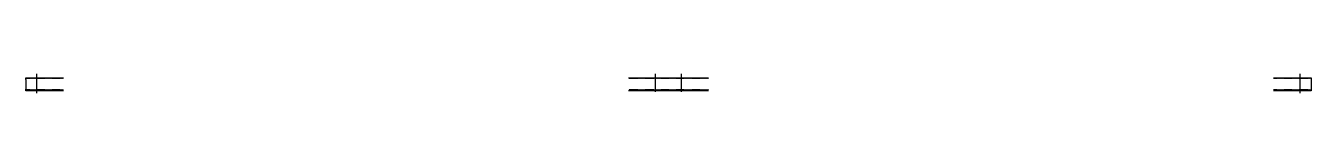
# Model space of a CAD drawing. Header units: millimetres. Extents: x 9 to 26413, y 9 to 237.
# Drawn here: x 16443 to 26413, y 12 to 160 of the extents above; entities that cross this region are included whole.
import ezdxf

# ---------------------------------------------------------------- set-up
doc = ezdxf.new("R2010")
doc.units = ezdxf.units.MM
doc.linetypes.add('DXK_LINE_DOT2', pattern=[3.9198, 1.9599, -1.9599])
doc.layers.add('STÅL', color=7, linetype='Continuous')

msp = doc.modelspace()

# ---------------------------------------------------------------- hatches: boundary and pattern name
at = {"layer": 'STÅL', "linetype": 'Continuous'}
for points in [[(16521, 123.5), (16535, 123.5), (16535, 129.5), (16521, 129.5)], [(16521, 123.5), (16535, 123.5), (16535, 129.5), (16521, 129.5)], [(21321, 123.5), (21335, 123.5), (21335, 129.5), (21321, 129.5)], [(21321, 123.5), (21335, 123.5), (21335, 129.5), (21321, 129.5)], [(21521, 123.5), (21535, 123.5), (21535, 129.5), (21521, 129.5)], [(21521, 123.5), (21535, 123.5), (21535, 129.5), (21521, 129.5)], [(26335, 129.5), (26321, 129.5), (26321, 123.5), (26335, 123.5)], [(26335, 129.5), (26321, 129.5), (26321, 123.5), (26335, 123.5)], [(16521, 29.5), (16535, 29.5), (16535, 35.5), (16521, 35.5)], [(16521, 29.5), (16535, 29.5), (16535, 35.5), (16521, 35.5)], [(21321, 29.5), (21335, 29.5), (21335, 35.5), (21321, 35.5)], [(21321, 29.5), (21335, 29.5), (21335, 35.5), (21321, 35.5)], [(21521, 29.5), (21535, 29.5), (21535, 35.5), (21521, 35.5)], [(21521, 29.5), (21535, 29.5), (21535, 35.5), (21521, 35.5)], [(26335, 35.5), (26321, 35.5), (26321, 29.5), (26335, 29.5)], [(26335, 35.5), (26321, 35.5), (26321, 29.5), (26335, 29.5)]]:
    msp.add_hatch(color=3, dxfattribs=at).paths.add_polyline_path(points)

# ---------------------------------------------------------------- linework, layer by layer
at = {"layer": 'STÅL', "color": 2, "linetype": 'Continuous'}
for p, q in [((16443, 117.5), (16443, 129.5)), ((16443, 129.5), (16737, 129.5)), ((16443, 117.5), (16443, 41.5)), ((21119, 129.5), (21737, 129.5)), ((26119, 129.5), (26413, 129.5)), ((26413, 129.5), (26413, 128.6)), ((26413, 128.6), (26413, 126)), ((26413, 126), (26413, 117.5)), ((26413, 117.5), (26413, 41.5)), ((16443, 30.4), (16443, 41.5)), ((16443, 29.5), (16443, 30.4)), ((16737, 29.5), (16443, 29.5)), ((21737, 29.5), (21119, 29.5)), ((26413, 29.5), (26119, 29.5)), ((26413, 41.5), (26413, 29.5))]:
    msp.add_line(p, q, dxfattribs=at)
at = {"layer": 'STÅL', "color": 7, "linetype": 'DXK_LINE_DOT2'}
for p, q in [((16443, 129.5), (16443, 128.6)), ((16443, 128.6), (16443, 126)), ((16737, 123.5), (16443, 123.5)), ((21737, 123.5), (21119, 123.5)), ((26413, 123.5), (26119, 123.5)), ((26413, 129.5), (26413, 126)), ((16443, 41.5), (16443, 33)), ((16737, 35.5), (16443, 35.5)), ((16443, 29.5), (16443, 29.5)), ((21737, 35.5), (21119, 35.5)), ((26413, 35.5), (26119, 35.5))]:
    msp.add_line(p, q, dxfattribs=at)
at = {"layer": 'STÅL', "color": 3, "linetype": 'Continuous'}
for p, q in [((16521, 123.5), (16521, 129.5)), ((16521, 123.5), (16521, 129.5)), ((16528, 12), (16528, 159.5)), ((16528, 12), (16528, 159.5)), ((16535, 123.5), (16535, 129.5)), ((16535, 123.5), (16535, 129.5)), ((21321, 123.5), (21321, 129.5)), ((21321, 123.5), (21321, 129.5)), ((21328, 22), (21328, 159.5)), ((21328, 22), (21328, 159.5)), ((21335, 123.5), (21335, 129.5)), ((21335, 123.5), (21335, 129.5)), ((21521, 123.5), (21521, 129.5)), ((21521, 123.5), (21521, 129.5)), ((21528, 22), (21528, 159.5)), ((21528, 22), (21528, 159.5)), ((21535, 123.5), (21535, 129.5)), ((21535, 123.5), (21535, 129.5)), ((26321, 123.5), (26321, 129.5)), ((26321, 123.5), (26321, 129.5)), ((26328, 12), (26328, 159.5)), ((26328, 12), (26328, 159.5)), ((26335, 123.5), (26335, 129.5)), ((26335, 123.5), (26335, 129.5)), ((16521, 29.5), (16521, 35.5)), ((16521, 29.5), (16521, 35.5)), ((16535, 29.5), (16535, 35.5)), ((16535, 29.5), (16535, 35.5)), ((21321, 29.5), (21321, 35.5)), ((21321, 29.5), (21321, 35.5)), ((21335, 29.5), (21335, 35.5)), ((21335, 29.5), (21335, 35.5)), ((21521, 29.5), (21521, 35.5)), ((21521, 29.5), (21521, 35.5)), ((21535, 29.5), (21535, 35.5)), ((21535, 29.5), (21535, 35.5)), ((26321, 29.5), (26321, 35.5)), ((26321, 29.5), (26321, 35.5)), ((26335, 29.5), (26335, 35.5)), ((26335, 29.5), (26335, 35.5))]:
    msp.add_line(p, q, dxfattribs=at)

doc.saveas('drawing.dxf')
